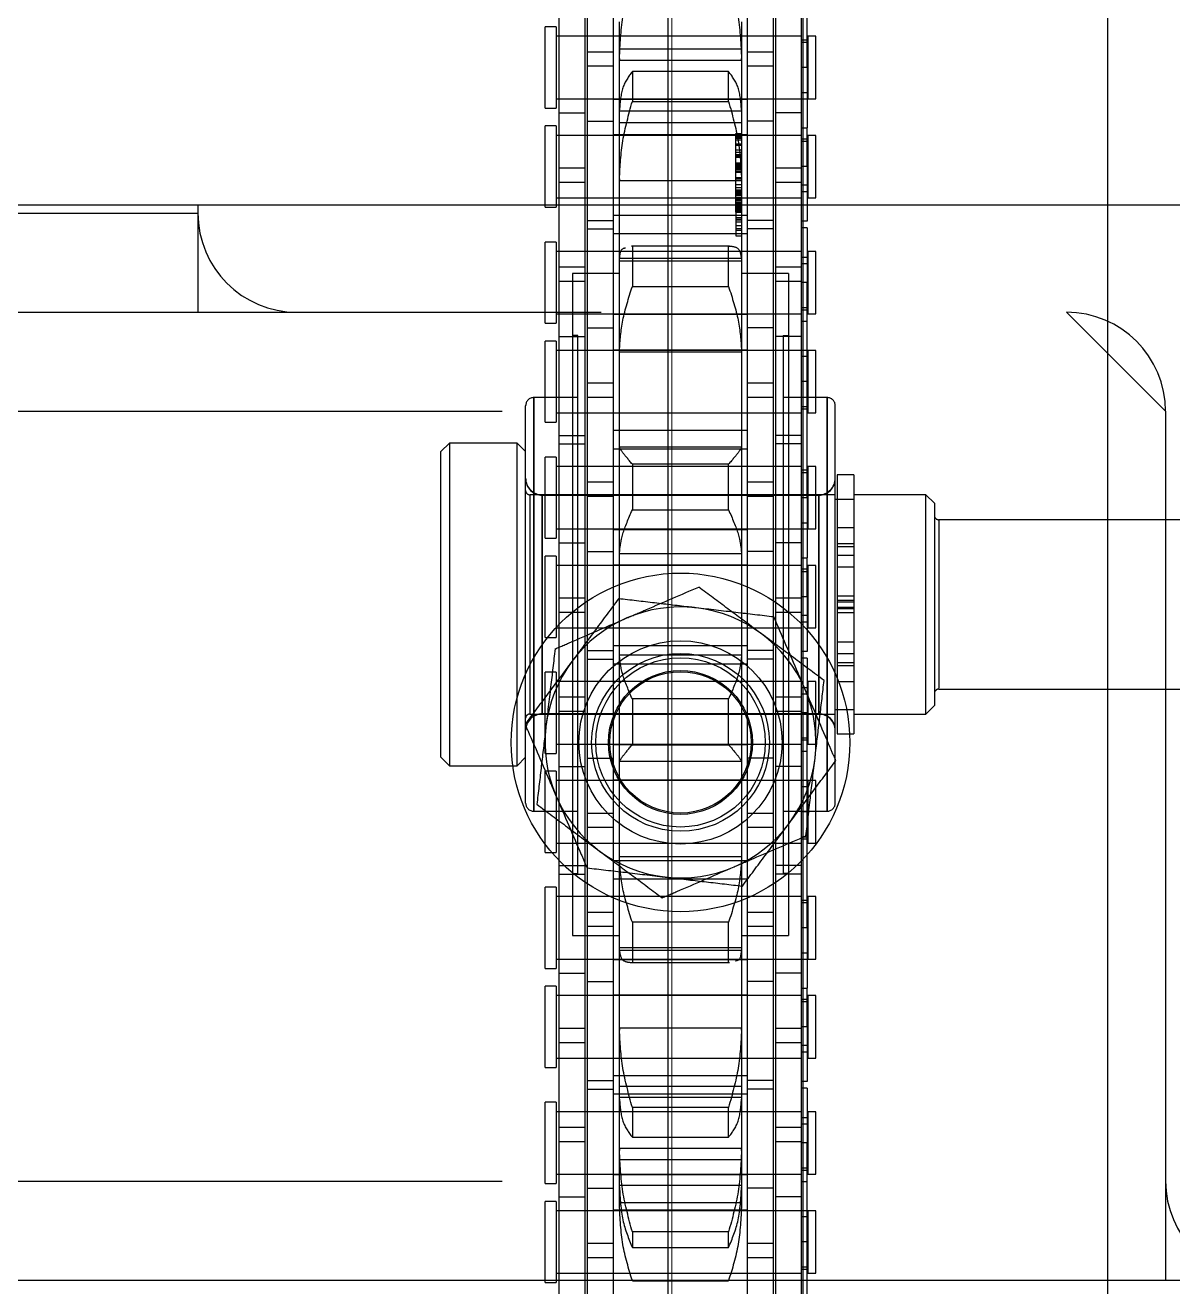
# Model space of a CAD drawing. Header units: metres. Extents: x 0 to 63075, y 0 to 44550.
# Drawn here: x 14531.3 to 14599.1, y 28278.4 to 28352.8 of the extents above; entities that cross this region are included whole.
import ezdxf

# ---------------------------------------------------------------- set-up
doc = ezdxf.new("R2010")
doc.units = ezdxf.units.M
doc.header["$LTSCALE"] = 75
for name, pattern in [('CENTER2', [28.575, 19.05, -3.175, 3.175, -3.175]), ('CENTERX2', [101.6, 63.5, -12.7, 12.7, -12.7]), ('HIDDEN2', [4.7625, 3.175, -1.5875])]:
    doc.linetypes.add(name, pattern=pattern)
for name, color, linetype in [('SC1', 7, 'CENTER2'), ('SDM', 7, 'Continuous'), ('SL4', 4, 'Continuous'), ('ST1', 7, 'HIDDEN2')]:
    doc.layers.add(name, color=color, linetype=linetype)

# ---------------------------------------------------------------- blocks, each defined once
blk = doc.blocks.new('A$Ca53c419a')
at = {"layer": 'SL4'}
blk.add_line((3669.713, 215.76), (4459.475, 215.76), dxfattribs=at)
at = {"layer": 'ST1'}
for p, q in [((3854.825, 489.65), (3854.825, 212.35)), ((3900.275, 489.65), (3900.275, 212.35)), ((3906.125, 483.8), (3906.125, 218.2)), ((3911.975, 432.5), (3911.975, 269.5)), ((3848.975, 281.235), (3848.975, 206.235)), ((3912.475, 281.235), (3912.475, 206.235)), ((3911.975, 269.5), (3906.125, 269.5)), ((3912.475, 269.5), (3911.975, 269.5)), ((3879.848, 255.145), (3879.348, 254.645)), ((3879.848, 255.145), (3897.898, 255.145)), ((3898.398, 254.645), (3897.898, 255.145)), ((3898.398, 254.645), (3879.348, 254.645)), ((3879.348, 254.645), (3879.348, 250.645)), ((3898.398, 250.645), (3898.398, 254.645)), ((3879.348, 250.645), (3898.398, 250.645)), ((3879.348, 250.645), (3879.848, 250.145)), ((3897.898, 250.145), (3898.398, 250.645)), ((3876.658, 249.656), (3876.658, 247.056)), ((3876.658, 249.656), (3901.088, 249.656)), ((3901.088, 249.656), (3876.658, 249.656)), ((3877.146, 250.145), (3900.599, 250.145)), ((3895.348, 249.895), (3882.398, 249.895)), ((3882.398, 249.895), (3882.398, 231.855)), ((3895.348, 231.855), (3895.348, 249.895)), ((3901.088, 247.056), (3901.088, 249.656)), ((3848.828, 249), (3853.625, 249)), ((3848.828, 249), (3848.828, 248.342)), ((3853.625, 248.342), (3853.625, 249)), ((3854.676, 249), (3859.473, 249)), ((3854.676, 249), (3854.676, 248.342)), ((3859.473, 248.342), (3859.473, 249)), ((3861.528, 249), (3866.325, 249)), ((3861.528, 249), (3861.528, 248.342)), ((3866.325, 248.342), (3866.325, 249)), ((3867.376, 249), (3872.173, 249)), ((3867.376, 249), (3867.376, 248.342)), ((3872.173, 248.342), (3872.173, 249)), ((3874.228, 249), (3879.025, 249)), ((3874.228, 249), (3874.228, 248.342)), ((3879.025, 248.342), (3879.025, 249)), ((3880.076, 249), (3884.873, 249)), ((3880.076, 249), (3880.076, 248.342)), ((3882.398, 249.168), (3882.398, 232.832)), ((3895.323, 249.168), (3882.422, 249.168)), ((3882.422, 232.832), (3882.422, 249.168)), ((3882.422, 249.168), (3895.323, 249.168)), ((3884.873, 248.342), (3884.873, 249)), ((3886.928, 249), (3891.725, 249)), ((3886.928, 249), (3886.928, 248.342)), ((3891.725, 248.342), (3891.725, 249)), ((3892.776, 249), (3897.573, 249)), ((3892.776, 249), (3892.776, 248.342)), ((3895.323, 249.168), (3895.323, 232.832)), ((3895.348, 232.832), (3895.348, 249.168)), ((3897.573, 248.342), (3897.573, 249)), ((3899.628, 249), (3904.425, 249)), ((3899.628, 249), (3899.628, 248.342)), ((3904.425, 248.342), (3904.425, 249)), ((3905.476, 249), (3910.273, 249)), ((3905.476, 249), (3905.476, 248.342)), ((3910.273, 248.342), (3910.273, 249)), ((3912.328, 249), (3917.125, 249)), ((3912.328, 249), (3912.328, 248.342)), ((3917.125, 248.342), (3917.125, 249)), ((3918.176, 249), (3922.973, 249)), ((3918.176, 249), (3918.176, 248.342)), ((3922.973, 248.342), (3922.973, 249)), ((3847.55, 248.157), (3853.9, 248.157)), ((3853.625, 248.342), (3848.828, 248.342)), ((3849.382, 248.342), (3849.382, 233.843)), ((3849.382, 248.157), (3849.382, 246.637)), ((3853.072, 233.843), (3853.072, 248.342)), ((3853.072, 246.637), (3853.072, 248.157)), ((3853.9, 248.157), (3853.9, 246.637)), ((3853.9, 248.157), (3862.995, 248.157)), ((3859.473, 248.342), (3854.676, 248.342)), ((3855.23, 248.342), (3855.23, 233.843)), ((3855.23, 248.157), (3855.23, 246.637)), ((3857.147, 246.637), (3857.147, 248.157)), ((3858.007, 248.157), (3858.007, 246.637)), ((3858.92, 233.843), (3858.92, 248.342)), ((3858.92, 246.637), (3858.92, 248.157)), ((3866.325, 248.342), (3861.528, 248.342)), ((3862.082, 248.342), (3862.082, 233.843)), ((3862.082, 248.157), (3862.082, 246.637)), ((3862.995, 248.157), (3863.855, 248.157)), ((3862.995, 246.637), (3862.995, 248.157)), ((3863.855, 248.157), (3872.95, 248.157)), ((3863.855, 248.157), (3863.855, 246.637)), ((3865.772, 233.843), (3865.772, 248.342)), ((3865.772, 246.637), (3865.772, 248.157)), ((3867.102, 248.157), (3867.102, 246.637)), ((3872.173, 248.342), (3867.376, 248.342)), ((3867.93, 248.342), (3867.93, 233.843)), ((3867.93, 248.157), (3867.93, 246.637)), ((3871.62, 233.843), (3871.62, 248.342)), ((3871.62, 246.637), (3871.62, 248.157)), ((3872.95, 248.157), (3872.95, 246.637)), ((3872.95, 248.157), (3879.3, 248.157)), ((3873.452, 248.157), (3873.452, 246.637)), ((3879.025, 248.342), (3874.228, 248.342)), ((3874.782, 248.342), (3874.782, 233.843)), ((3874.782, 248.157), (3874.782, 246.637)), ((3878.472, 233.843), (3878.472, 248.342)), ((3878.472, 246.637), (3878.472, 248.157)), ((3879.3, 248.157), (3879.3, 246.637)), ((3879.3, 248.157), (3888.395, 248.157)), ((3884.873, 248.342), (3880.076, 248.342)), ((3880.63, 248.342), (3880.63, 233.843)), ((3880.63, 248.157), (3880.63, 246.637)), ((3882.547, 246.637), (3882.547, 248.157)), ((3883.407, 248.157), (3883.407, 246.637)), ((3884.32, 233.843), (3884.32, 248.342)), ((3884.32, 246.637), (3884.32, 248.157)), ((3891.725, 248.342), (3886.928, 248.342)), ((3887.482, 248.342), (3887.482, 233.843)), ((3887.482, 248.157), (3887.482, 246.637)), ((3888.395, 248.157), (3889.255, 248.157)), ((3888.395, 246.637), (3888.395, 248.157)), ((3889.255, 248.157), (3898.35, 248.157)), ((3889.255, 248.157), (3889.255, 246.637)), ((3891.172, 233.843), (3891.172, 248.342)), ((3891.172, 246.637), (3891.172, 248.157)), ((3892.502, 248.157), (3892.502, 246.637)), ((3897.573, 248.342), (3892.776, 248.342)), ((3893.33, 248.342), (3893.33, 233.843)), ((3893.33, 248.157), (3893.33, 246.637)), ((3897.02, 233.843), (3897.02, 248.342)), ((3897.02, 246.637), (3897.02, 248.157)), ((3898.35, 248.157), (3898.35, 246.637)), ((3898.35, 248.157), (3904.7, 248.157)), ((3898.852, 248.157), (3898.852, 246.637)), ((3904.425, 248.342), (3899.628, 248.342)), ((3900.182, 248.342), (3900.182, 233.843)), ((3900.182, 248.157), (3900.182, 246.637)), ((3903.872, 233.843), (3903.872, 248.342)), ((3903.872, 246.637), (3903.872, 248.157)), ((3904.7, 248.157), (3904.7, 246.637)), ((3904.7, 248.157), (3913.795, 248.157)), ((3910.273, 248.342), (3905.476, 248.342)), ((3906.03, 248.342), (3906.03, 233.843)), ((3906.03, 248.157), (3906.03, 246.637)), ((3907.947, 246.637), (3907.947, 248.157)), ((3908.807, 248.157), (3908.807, 246.637)), ((3909.72, 233.843), (3909.72, 248.342)), ((3909.72, 246.637), (3909.72, 248.157)), ((3917.125, 248.342), (3912.328, 248.342)), ((3912.882, 248.342), (3912.882, 233.843)), ((3912.882, 248.157), (3912.882, 246.637)), ((3913.795, 248.157), (3914.655, 248.157)), ((3913.795, 246.637), (3913.795, 248.157)), ((3914.655, 248.157), (3923.75, 248.157)), ((3914.655, 248.157), (3914.655, 246.637)), ((3916.572, 233.843), (3916.572, 248.342)), ((3916.572, 246.637), (3916.572, 248.157)), ((3917.902, 248.157), (3917.902, 246.637)), ((3922.973, 248.342), (3918.176, 248.342)), ((3918.73, 248.342), (3918.73, 233.843)), ((3918.73, 248.157), (3918.73, 246.637)), ((3922.42, 233.843), (3922.42, 248.342)), ((3922.42, 246.637), (3922.42, 248.157)), ((3869.329, 247.375), (3869.329, 244.605)), ((3908.417, 247.375), (3869.329, 247.375)), ((3872.993, 247.375), (3872.993, 247.056)), ((3904.752, 247.056), (3904.752, 247.375)), ((3908.417, 244.605), (3908.417, 247.375)), ((3847.55, 246.637), (3853.9, 246.637)), ((3853.9, 246.637), (3862.995, 246.637)), ((3862.995, 246.637), (3863.855, 246.637)), ((3863.855, 246.637), (3872.95, 246.637)), ((3872.95, 246.637), (3879.3, 246.637)), ((3872.993, 247.056), (3904.752, 247.056)), ((3879.3, 246.637), (3888.395, 246.637)), ((3888.395, 246.637), (3889.255, 246.637)), ((3889.255, 246.637), (3898.35, 246.637)), ((3898.35, 246.637), (3904.7, 246.637)), ((3904.7, 246.637), (3913.795, 246.637)), ((3913.795, 246.637), (3914.655, 246.637)), ((3914.655, 246.637), (3923.75, 246.637)), ((3841.2, 246.485), (3850.295, 246.485)), ((3849.382, 246.485), (3849.382, 244.965)), ((3850.295, 246.485), (3851.155, 246.485)), ((3850.295, 244.965), (3850.295, 246.485)), ((3851.155, 246.485), (3860.25, 246.485)), ((3851.155, 246.485), (3851.155, 244.965)), ((3853.072, 244.965), (3853.072, 246.485)), ((3854.402, 246.485), (3854.402, 244.965)), ((3855.23, 246.485), (3855.23, 244.965)), ((3858.92, 244.965), (3858.92, 246.485)), ((3860.25, 246.485), (3860.25, 244.965)), ((3860.25, 246.485), (3866.6, 246.485)), ((3860.752, 246.485), (3860.752, 244.965)), ((3862.082, 246.485), (3862.082, 244.965)), ((3865.772, 244.965), (3865.772, 246.485)), ((3866.6, 246.485), (3866.6, 244.965)), ((3866.6, 246.485), (3875.695, 246.485)), ((3867.93, 246.485), (3867.93, 244.965)), ((3869.847, 244.965), (3869.847, 246.485)), ((3870.707, 246.485), (3870.707, 244.965)), ((3871.62, 244.965), (3871.62, 246.485)), ((3874.782, 246.485), (3874.782, 244.965)), ((3875.695, 246.485), (3876.555, 246.485)), ((3875.695, 244.965), (3875.695, 246.485)), ((3876.555, 246.485), (3885.65, 246.485)), ((3876.555, 246.485), (3876.555, 244.965)), ((3878.472, 244.965), (3878.472, 246.485)), ((3879.802, 246.485), (3879.802, 244.965)), ((3880.63, 246.485), (3880.63, 244.965)), ((3884.32, 244.965), (3884.32, 246.485)), ((3885.65, 246.485), (3885.65, 244.965)), ((3885.65, 246.485), (3892, 246.485)), ((3886.152, 246.485), (3886.152, 244.965)), ((3887.482, 246.485), (3887.482, 244.965)), ((3891.172, 244.965), (3891.172, 246.485)), ((3892, 246.485), (3892, 244.965)), ((3892, 246.485), (3901.095, 246.485)), ((3893.33, 246.485), (3893.33, 244.965)), ((3895.247, 244.965), (3895.247, 246.485)), ((3896.107, 246.485), (3896.107, 244.965)), ((3897.02, 244.965), (3897.02, 246.485)), ((3900.182, 246.485), (3900.182, 244.965)), ((3901.095, 246.485), (3901.955, 246.485)), ((3901.095, 244.965), (3901.095, 246.485)), ((3901.955, 246.485), (3911.05, 246.485)), ((3901.955, 246.485), (3901.955, 244.965)), ((3903.872, 244.965), (3903.872, 246.485)), ((3905.202, 246.485), (3905.202, 244.965)), ((3906.03, 246.485), (3906.03, 244.965)), ((3909.72, 244.965), (3909.72, 246.485)), ((3911.05, 246.485), (3911.05, 244.965)), ((3911.05, 246.485), (3917.4, 246.485)), ((3911.552, 246.485), (3911.552, 244.965)), ((3912.882, 246.485), (3912.882, 244.965)), ((3916.572, 244.965), (3916.572, 246.485)), ((3917.4, 246.485), (3917.4, 244.965)), ((3917.4, 246.485), (3926.495, 246.485)), ((3918.73, 246.485), (3918.73, 244.965)), ((3920.647, 244.965), (3920.647, 246.485)), ((3921.507, 246.485), (3921.507, 244.965)), ((3922.42, 244.965), (3922.42, 246.485)), ((3841.2, 244.965), (3850.295, 244.965)), ((3849.382, 244.965), (3849.382, 237.035)), ((3850.295, 244.965), (3851.155, 244.965)), ((3851.155, 244.965), (3860.25, 244.965)), ((3853.072, 237.035), (3853.072, 244.965)), ((3853.115, 244.965), (3853.115, 237.035)), ((3853.265, 244.605), (3853.406, 244.605)), ((3853.406, 244.605), (3853.532, 244.605)), ((3853.532, 244.605), (3853.406, 244.605)), ((3853.532, 237.395), (3853.532, 244.605)), ((3853.532, 244.605), (3854.462, 244.605)), ((3854.462, 244.605), (3856.627, 244.605)), ((3854.571, 237.395), (3854.571, 244.605)), ((3855.187, 237.035), (3855.187, 244.965)), ((3855.23, 244.965), (3855.23, 237.035)), ((3856.07, 237.395), (3856.07, 244.605)), ((3856.627, 244.605), (3856.756, 244.605)), ((3856.756, 244.605), (3856.627, 244.605)), ((3856.756, 237.395), (3856.756, 244.605)), ((3856.756, 244.605), (3859.669, 244.605)), ((3858.92, 237.035), (3858.92, 244.965)), ((3859.669, 244.605), (3863.738, 244.605)), ((3859.748, 237.395), (3859.748, 244.605)), ((3859.967, 244.965), (3859.967, 237.035)), ((3860.25, 244.965), (3866.6, 244.965)), ((3860.417, 237.395), (3860.417, 244.605)), ((3861.035, 237.035), (3861.035, 244.965)), ((3862.082, 244.965), (3862.082, 237.035)), ((3863.738, 244.605), (3863.853, 244.605)), ((3863.853, 244.605), (3863.738, 244.605)), ((3863.853, 237.395), (3863.853, 244.605)), ((3863.853, 244.605), (3868.398, 244.605)), ((3865.772, 237.035), (3865.772, 244.965)), ((3865.815, 244.965), (3865.815, 237.035)), ((3866.6, 244.965), (3875.695, 244.965)), ((3867.887, 237.035), (3867.887, 244.965)), ((3867.93, 244.965), (3867.93, 237.035)), ((3868.398, 244.605), (3873.88, 244.605)), ((3868.437, 237.395), (3868.437, 244.605)), ((3868.587, 237.395), (3868.587, 244.605)), ((3871.62, 237.035), (3871.62, 244.965)), ((3872.667, 244.965), (3872.667, 237.035)), ((3873.735, 237.035), (3873.735, 244.965)), ((3873.88, 244.605), (3873.968, 244.605)), ((3873.968, 237.395), (3873.968, 244.605)), ((3873.968, 244.605), (3879.591, 244.605)), ((3874.782, 244.965), (3874.782, 237.035)), ((3875.695, 244.965), (3876.555, 244.965)), ((3876.555, 244.965), (3885.65, 244.965)), ((3878.472, 237.035), (3878.472, 244.965)), ((3878.515, 244.965), (3878.515, 237.035)), ((3879.591, 237.395), (3879.591, 244.605)), ((3879.591, 244.605), (3879.597, 244.605)), ((3879.597, 244.605), (3885.831, 244.605)), ((3880.587, 237.035), (3880.587, 244.965)), ((3880.63, 244.965), (3880.63, 237.035)), ((3884.32, 237.035), (3884.32, 244.965)), ((3885.367, 244.965), (3885.367, 237.035)), ((3885.65, 244.965), (3892, 244.965)), ((3885.831, 244.605), (3885.881, 244.605)), ((3885.881, 237.395), (3885.881, 244.605)), ((3885.881, 244.605), (3891.864, 244.605)), ((3886.435, 237.035), (3886.435, 244.965)), ((3887.482, 244.965), (3887.482, 237.035)), ((3891.172, 237.035), (3891.172, 244.965)), ((3891.215, 244.965), (3891.215, 237.035)), ((3891.864, 237.395), (3891.864, 244.605)), ((3891.864, 244.605), (3891.914, 244.605)), ((3891.914, 244.605), (3898.148, 244.605)), ((3892, 244.965), (3901.095, 244.965)), ((3893.287, 237.035), (3893.287, 244.965)), ((3893.33, 244.965), (3893.33, 237.035)), ((3897.02, 237.035), (3897.02, 244.965)), ((3898.067, 244.965), (3898.067, 237.035)), ((3898.148, 244.605), (3898.154, 244.605)), ((3898.154, 237.395), (3898.154, 244.605)), ((3898.154, 244.605), (3903.777, 244.605)), ((3899.135, 237.035), (3899.135, 244.965)), ((3900.182, 244.965), (3900.182, 237.035)), ((3901.095, 244.965), (3901.955, 244.965)), ((3901.955, 244.965), (3911.05, 244.965)), ((3903.777, 237.395), (3903.777, 244.605)), ((3903.777, 244.605), (3903.865, 244.605)), ((3903.865, 244.605), (3909.347, 244.605)), ((3903.872, 237.035), (3903.872, 244.965)), ((3903.915, 244.965), (3903.915, 237.035)), ((3905.987, 237.035), (3905.987, 244.965)), ((3906.03, 244.965), (3906.03, 237.035)), ((3909.158, 244.605), (3909.158, 237.395)), ((3909.308, 237.395), (3909.308, 244.605)), ((3909.347, 244.605), (3913.892, 244.605)), ((3909.72, 237.035), (3909.72, 244.965)), ((3910.767, 244.965), (3910.767, 237.035)), ((3911.05, 244.965), (3917.4, 244.965)), ((3911.835, 237.035), (3911.835, 244.965)), ((3912.882, 244.965), (3912.882, 237.035)), ((3913.892, 237.395), (3913.892, 244.605)), ((3913.892, 244.605), (3914.007, 244.605)), ((3914.007, 244.605), (3913.892, 244.605)), ((3914.007, 244.605), (3918.076, 244.605)), ((3916.572, 237.035), (3916.572, 244.965)), ((3916.615, 244.965), (3916.615, 237.035)), ((3917.328, 244.605), (3917.328, 237.395)), ((3917.4, 244.965), (3926.495, 244.965)), ((3917.997, 237.395), (3917.997, 244.605)), ((3918.076, 244.605), (3920.989, 244.605)), ((3918.687, 237.035), (3918.687, 244.965)), ((3918.73, 244.965), (3918.73, 237.035)), ((3920.989, 237.395), (3920.989, 244.605)), ((3920.989, 244.605), (3921.118, 244.605)), ((3921.118, 244.605), (3920.989, 244.605)), ((3921.118, 244.605), (3923.283, 244.605)), ((3921.675, 244.605), (3921.675, 237.395)), ((3922.42, 237.035), (3922.42, 244.965)), ((3848.956, 243.843), (3848.933, 243.843)), ((3848.933, 243.843), (3848.933, 238.157)), ((3848.956, 238.157), (3848.956, 243.843)), ((3851.832, 243.843), (3850.894, 243.843)), ((3850.894, 243.843), (3850.894, 238.157)), ((3851.832, 238.157), (3851.832, 243.843)), ((3859.176, 243.843), (3857.413, 243.843)), ((3857.413, 243.843), (3857.413, 238.157)), ((3859.176, 238.157), (3859.176, 243.843)), ((3867.724, 243.901), (3867.724, 238.099)), ((3870.102, 243.843), (3867.726, 243.843)), ((3867.726, 243.843), (3867.726, 238.157)), ((3870.102, 238.157), (3870.102, 243.843)), ((3883.292, 243.843), (3880.59, 243.843)), ((3880.59, 243.843), (3880.59, 238.157)), ((3883.292, 238.157), (3883.292, 243.843)), ((3894.453, 243.843), (3894.453, 238.157)), ((3897.155, 243.843), (3894.453, 243.843)), ((3897.155, 238.157), (3897.155, 243.843)), ((3907.643, 243.843), (3907.643, 238.157)), ((3910.019, 243.843), (3907.643, 243.843)), ((3910.019, 243.843), (3910.003, 243.901)), ((3910.019, 238.157), (3910.019, 243.843)), ((3910.021, 238.099), (3910.021, 243.901)), ((3918.569, 243.843), (3918.569, 238.157)), ((3920.332, 243.843), (3918.569, 243.843)), ((3920.332, 238.157), (3920.332, 243.843)), ((3830.725, 241.718), (4058.115, 241.718)), ((3848.933, 238.157), (3848.956, 238.157)), ((3850.894, 238.157), (3851.832, 238.157)), ((3857.413, 238.157), (3859.176, 238.157)), ((3867.726, 238.157), (3870.102, 238.157)), ((3867.726, 238.157), (3867.742, 238.099)), ((3880.59, 238.157), (3883.292, 238.157)), ((3894.453, 238.157), (3897.155, 238.157)), ((3907.643, 238.157), (3910.019, 238.157)), ((3911.473, 237.73), (3910.634, 237.73)), ((3910.634, 237.73), (3910.634, 237.395)), ((3910.968, 237.73), (3910.968, 237.395)), ((3911.071, 237.73), (3911.071, 237.395)), ((3911.242, 237.73), (3911.242, 237.395)), ((3911.626, 237.73), (3911.473, 237.73)), ((3911.473, 237.73), (3911.473, 237.395)), ((3911.577, 237.73), (3911.577, 237.395)), ((3912.04, 237.73), (3911.626, 237.73)), ((3911.626, 237.73), (3911.626, 237.395)), ((3911.717, 237.73), (3911.717, 237.395)), ((3912.04, 237.73), (3914.47, 237.73)), ((3912.04, 237.73), (3912.04, 237.395)), ((3912.099, 237.73), (3912.099, 237.395)), ((3912.1, 237.73), (3912.1, 237.395)), ((3912.151, 237.73), (3912.151, 237.395)), ((3912.163, 237.73), (3912.163, 237.395)), ((3912.164, 237.73), (3912.164, 237.395)), ((3912.222, 237.73), (3912.222, 237.395)), ((3912.298, 237.73), (3912.298, 237.395)), ((3912.307, 237.73), (3912.307, 237.395)), ((3912.337, 237.73), (3912.337, 237.395)), ((3912.412, 237.73), (3912.412, 237.395)), ((3912.415, 237.73), (3912.415, 237.395)), ((3912.423, 237.73), (3912.423, 237.395)), ((3912.435, 237.73), (3912.435, 237.395)), ((3912.529, 237.73), (3912.529, 237.395)), ((3912.548, 237.73), (3912.548, 237.395)), ((3912.556, 237.73), (3912.556, 237.395)), ((3912.625, 237.73), (3912.625, 237.395)), ((3912.718, 237.73), (3912.718, 237.395)), ((3912.802, 237.73), (3912.802, 237.395)), ((3912.881, 237.73), (3912.881, 237.395)), ((3912.93, 237.73), (3912.93, 237.395)), ((3913.034, 237.73), (3913.034, 237.395)), ((3913.066, 237.73), (3913.066, 237.395)), ((3913.068, 237.73), (3913.068, 237.395)), ((3913.102, 237.73), (3913.102, 237.395)), ((3913.14, 237.73), (3913.14, 237.395)), ((3913.175, 237.73), (3913.175, 237.395)), ((3913.178, 237.73), (3913.178, 237.395)), ((3913.204, 237.73), (3913.204, 237.395)), ((3913.207, 237.73), (3913.207, 237.395)), ((3913.295, 237.73), (3913.295, 237.395)), ((3913.309, 237.73), (3913.309, 237.395)), ((3913.326, 237.73), (3913.326, 237.395)), ((3913.344, 237.73), (3913.344, 237.395)), ((3913.353, 237.73), (3913.353, 237.395)), ((3913.486, 237.73), (3913.486, 237.395)), ((3913.646, 237.395), (3913.646, 237.73)), ((3913.98, 237.395), (3913.98, 237.73)), ((3914.029, 237.73), (3914.029, 237.395)), ((3914.09, 237.73), (3914.09, 237.395)), ((3914.389, 237.73), (3914.389, 237.395)), ((3914.43, 237.73), (3914.43, 237.395)), ((3914.451, 237.73), (3914.451, 237.395)), ((3914.47, 237.73), (3914.86, 237.73)), ((3914.47, 237.73), (3914.47, 237.395)), ((3914.579, 237.73), (3914.579, 237.395)), ((3914.625, 237.73), (3914.625, 237.395)), ((3914.705, 237.73), (3914.705, 237.395)), ((3914.76, 237.73), (3914.76, 237.395)), ((3914.814, 237.73), (3914.814, 237.395)), ((3914.832, 237.73), (3914.832, 237.395)), ((3914.853, 237.73), (3914.853, 237.395)), ((3914.86, 237.73), (3914.86, 237.395)), ((3914.86, 237.73), (3915.707, 237.73)), ((3914.932, 237.73), (3914.932, 237.395)), ((3914.956, 237.73), (3914.956, 237.395)), ((3915.291, 237.73), (3915.291, 237.395)), ((3915.317, 237.73), (3915.317, 237.395)), ((3915.364, 237.73), (3915.364, 237.395)), ((3915.401, 237.73), (3915.401, 237.395)), ((3915.449, 237.73), (3915.449, 237.395)), ((3915.571, 237.73), (3915.571, 237.395)), ((3915.707, 237.73), (3915.707, 237.395)), ((3915.707, 237.73), (3915.989, 237.73)), ((3915.989, 237.73), (3916.074, 237.73)), ((3915.989, 237.73), (3915.989, 237.395)), ((3916.074, 237.73), (3916.074, 237.395)), ((3916.074, 237.73), (3916.398, 237.73)), ((3916.308, 237.73), (3916.308, 237.395)), ((3916.398, 237.73), (3916.398, 237.395)), ((3916.398, 237.73), (3916.434, 237.73)), ((3916.434, 237.73), (3916.434, 237.395)), ((3916.434, 237.73), (3916.641, 237.73)), ((3916.477, 237.73), (3916.477, 237.395)), ((3916.514, 237.73), (3916.514, 237.395)), ((3916.632, 237.73), (3916.632, 237.395)), ((3916.641, 237.73), (3916.641, 237.395)), ((3916.641, 237.73), (3916.677, 237.73)), ((3916.662, 237.73), (3916.662, 237.395)), ((3916.677, 237.73), (3916.677, 237.395)), ((3918.569, 238.157), (3920.332, 238.157)), ((3841.2, 237.035), (3850.295, 237.035)), ((3849.382, 237.035), (3849.382, 235.515)), ((3850.295, 237.035), (3851.155, 237.035)), ((3850.295, 235.515), (3850.295, 237.035)), ((3851.155, 237.035), (3860.25, 237.035)), ((3851.155, 237.035), (3851.155, 235.515)), ((3852.769, 237.405), (3853.265, 237.395)), ((3853.072, 235.515), (3853.072, 237.035)), ((3853.406, 237.395), (3853.265, 237.395)), ((3853.532, 237.395), (3853.406, 237.395)), ((3853.406, 237.395), (3853.532, 237.395)), ((3854.462, 237.395), (3853.532, 237.395)), ((3854.402, 235.515), (3854.402, 237.035)), ((3856.627, 237.395), (3854.462, 237.395)), ((3855.23, 237.035), (3855.23, 235.515)), ((3856.756, 237.395), (3856.627, 237.395)), ((3856.627, 237.395), (3856.756, 237.395)), ((3859.669, 237.395), (3856.756, 237.395)), ((3858.92, 235.515), (3858.92, 237.035)), ((3863.738, 237.395), (3859.669, 237.395)), ((3860.25, 235.515), (3860.25, 237.035)), ((3860.25, 237.035), (3866.6, 237.035)), ((3860.752, 235.515), (3860.752, 237.035)), ((3862.082, 237.035), (3862.082, 235.515)), ((3863.853, 237.395), (3863.738, 237.395)), ((3863.738, 237.395), (3863.853, 237.395)), ((3868.398, 237.395), (3863.853, 237.395)), ((3865.772, 235.515), (3865.772, 237.035)), ((3866.6, 235.515), (3866.6, 237.035)), ((3866.6, 237.035), (3875.695, 237.035)), ((3867.93, 237.035), (3867.93, 235.515)), ((3873.88, 237.395), (3868.398, 237.395)), ((3869.329, 237.395), (3869.329, 234.625)), ((3869.847, 235.515), (3869.847, 237.035)), ((3870.707, 237.035), (3870.707, 235.515)), ((3871.62, 235.515), (3871.62, 237.035)), ((3873.968, 237.395), (3873.88, 237.395)), ((3879.591, 237.395), (3873.968, 237.395)), ((3874.782, 237.035), (3874.782, 235.515)), ((3875.695, 237.035), (3876.555, 237.035)), ((3875.695, 235.515), (3875.695, 237.035)), ((3876.555, 237.035), (3885.65, 237.035)), ((3876.555, 237.035), (3876.555, 235.515)), ((3878.472, 235.515), (3878.472, 237.035)), ((3879.597, 237.395), (3879.591, 237.395)), ((3885.831, 237.395), (3879.597, 237.395)), ((3879.802, 235.515), (3879.802, 237.035)), ((3880.63, 237.035), (3880.63, 235.515)), ((3884.32, 235.515), (3884.32, 237.035)), ((3885.65, 235.515), (3885.65, 237.035)), ((3885.65, 237.035), (3892, 237.035)), ((3885.881, 237.395), (3885.831, 237.395)), ((3891.864, 237.395), (3885.881, 237.395)), ((3886.152, 235.515), (3886.152, 237.035)), ((3887.482, 237.035), (3887.482, 235.515)), ((3891.172, 235.515), (3891.172, 237.035)), ((3891.914, 237.395), (3891.864, 237.395)), ((3898.148, 237.395), (3891.914, 237.395)), ((3892, 235.515), (3892, 237.035)), ((3892, 237.035), (3901.095, 237.035)), ((3893.33, 237.035), (3893.33, 235.515)), ((3895.247, 235.515), (3895.247, 237.035)), ((3896.107, 237.035), (3896.107, 235.515)), ((3897.02, 235.515), (3897.02, 237.035)), ((3898.154, 237.395), (3898.148, 237.395)), ((3903.777, 237.395), (3898.154, 237.395)), ((3900.182, 237.035), (3900.182, 235.515)), ((3901.095, 237.035), (3901.955, 237.035)), ((3901.095, 235.515), (3901.095, 237.035)), ((3901.955, 237.035), (3911.05, 237.035)), ((3901.955, 237.035), (3901.955, 235.515)), ((3903.865, 237.395), (3903.777, 237.395)), ((3909.347, 237.395), (3903.865, 237.395)), ((3903.872, 235.515), (3903.872, 237.035)), ((3905.202, 235.515), (3905.202, 237.035)), ((3906.03, 237.035), (3906.03, 235.515)), ((3908.417, 234.625), (3908.417, 237.395)), ((3913.892, 237.395), (3909.347, 237.395)), ((3909.72, 235.515), (3909.72, 237.035)), ((3911.05, 235.515), (3911.05, 237.035)), ((3911.05, 237.035), (3917.4, 237.035)), ((3911.552, 235.515), (3911.552, 237.035)), ((3912.882, 237.035), (3912.882, 235.515)), ((3914.007, 237.395), (3913.892, 237.395)), ((3918.076, 237.395), (3914.007, 237.395)), ((3916.572, 235.515), (3916.572, 237.035)), ((3917.4, 235.515), (3917.4, 237.035)), ((3917.4, 237.035), (3926.495, 237.035)), ((3920.989, 237.395), (3918.076, 237.395)), ((3918.73, 237.035), (3918.73, 235.515)), ((3920.647, 235.515), (3920.647, 237.035)), ((3921.118, 237.395), (3920.989, 237.395)), ((3920.989, 237.395), (3921.118, 237.395)), ((3923.283, 237.395), (3921.118, 237.395)), ((3921.507, 237.035), (3921.507, 235.515)), ((3922.42, 235.515), (3922.42, 237.035)), ((3841.2, 235.515), (3850.295, 235.515)), ((3850.295, 235.515), (3851.155, 235.515)), ((3851.155, 235.515), (3860.25, 235.515)), ((3860.25, 235.515), (3866.6, 235.515)), ((3866.6, 235.515), (3875.695, 235.515)), ((3875.695, 235.515), (3876.555, 235.515)), ((3876.555, 235.515), (3885.65, 235.515)), ((3885.65, 235.515), (3892, 235.515)), ((3892, 235.515), (3901.095, 235.515)), ((3901.095, 235.515), (3901.955, 235.515)), ((3901.955, 235.515), (3911.05, 235.515)), ((3911.05, 235.515), (3917.4, 235.515)), ((3917.4, 235.515), (3926.495, 235.515)), ((3847.55, 235.363), (3853.9, 235.363)), ((3849.382, 235.363), (3849.382, 233.843)), ((3853.072, 233.511), (3853.072, 235.363)), ((3853.9, 233.843), (3853.9, 235.363)), ((3853.9, 235.363), (3862.995, 235.363)), ((3855.23, 235.363), (3855.23, 233.843)), ((3857.147, 233.843), (3857.147, 235.363)), ((3858.007, 235.363), (3858.007, 233.843)), ((3858.92, 233.843), (3858.92, 235.363)), ((3862.082, 235.363), (3862.082, 233.843)), ((3862.995, 235.363), (3863.855, 235.363)), ((3862.995, 233.843), (3862.995, 235.363)), ((3863.855, 235.363), (3872.95, 235.363)), ((3863.855, 235.363), (3863.855, 233.843)), ((3865.772, 233.843), (3865.772, 235.363)), ((3867.102, 233.843), (3867.102, 235.363)), ((3867.93, 235.363), (3867.93, 233.511)), ((3871.62, 233.843), (3871.62, 235.363)), ((3872.95, 233.843), (3872.95, 235.363)), ((3872.95, 235.363), (3879.3, 235.363)), ((3872.993, 234.625), (3872.993, 234.944)), ((3904.752, 234.944), (3872.993, 234.944)), ((3873.452, 233.843), (3873.452, 235.363)), ((3874.782, 235.363), (3874.782, 233.843)), ((3876.658, 234.944), (3876.658, 232.344)), ((3878.472, 233.511), (3878.472, 235.363)), ((3879.3, 233.843), (3879.3, 235.363)), ((3879.3, 235.363), (3888.395, 235.363)), ((3880.63, 235.363), (3880.63, 233.843)), ((3882.547, 233.843), (3882.547, 235.363)), ((3883.407, 235.363), (3883.407, 233.843)), ((3884.32, 233.843), (3884.32, 235.363)), ((3887.482, 235.363), (3887.482, 233.843)), ((3888.395, 235.363), (3889.255, 235.363)), ((3888.395, 233.843), (3888.395, 235.363)), ((3889.255, 235.363), (3898.35, 235.363)), ((3889.255, 235.363), (3889.255, 233.843)), ((3891.172, 233.843), (3891.172, 235.363)), ((3892.502, 233.843), (3892.502, 235.363)), ((3893.33, 235.363), (3893.33, 233.511)), ((3897.02, 233.843), (3897.02, 235.363)), ((3898.35, 233.843), (3898.35, 235.363)), ((3898.35, 235.363), (3904.7, 235.363)), ((3898.852, 233.843), (3898.852, 235.363)), ((3900.182, 235.363), (3900.182, 233.843)), ((3901.088, 232.344), (3901.088, 234.944)), ((3903.872, 233.511), (3903.872, 235.363)), ((3904.7, 233.843), (3904.7, 235.363)), ((3904.7, 235.363), (3913.795, 235.363)), ((3904.752, 234.944), (3904.752, 234.625)), ((3906.03, 235.363), (3906.03, 233.843)), ((3907.947, 233.843), (3907.947, 235.363)), ((3908.807, 235.363), (3908.807, 233.843)), ((3909.72, 233.843), (3909.72, 235.363)), ((3912.882, 235.363), (3912.882, 233.843)), ((3913.795, 235.363), (3914.655, 235.363)), ((3913.795, 233.843), (3913.795, 235.363)), ((3914.655, 235.363), (3923.75, 235.363)), ((3914.655, 235.363), (3914.655, 233.843)), ((3916.572, 233.843), (3916.572, 235.363)), ((3917.902, 233.843), (3917.902, 235.363)), ((3918.73, 235.363), (3918.73, 233.511)), ((3922.42, 233.843), (3922.42, 235.363)), ((3908.417, 234.625), (3869.329, 234.625)), ((4058.177, 233.78), (3830.725, 233.78)), ((3844.375, 233.511), (3857.075, 233.511)), ((3847.55, 233.843), (3853.9, 233.843)), ((3853.072, 233.474), (3849.382, 233.474)), ((3849.382, 233.474), (3849.382, 233)), ((3849.608, 233.511), (3849.608, 233.843)), ((3849.751, 233.843), (3849.751, 233.474)), ((3851.227, 233.511), (3851.227, 233.843)), ((3852.703, 233.474), (3852.703, 233.843)), ((3853.072, 233), (3853.072, 233.474)), ((3853.9, 233.843), (3862.995, 233.843)), ((3854.779, 233.511), (3854.779, 233.843)), ((3858.92, 233.474), (3855.23, 233.474)), ((3855.23, 233.474), (3855.23, 233)), ((3855.456, 233.511), (3855.456, 233.843)), ((3855.599, 233.843), (3855.599, 233.474)), ((3857.075, 233.511), (3857.075, 233.843)), ((3860.306, 233.511), (3857.075, 233.511)), ((3858.182, 233.511), (3858.182, 233.843)), ((3858.551, 233.474), (3858.551, 233.843)), ((3858.92, 233), (3858.92, 233.474)), ((3860.306, 233.511), (3860.306, 233.843)), ((3860.696, 233.511), (3860.696, 233.843)), ((3863.927, 233.511), (3860.696, 233.511)), ((3865.772, 233.474), (3862.082, 233.474)), ((3862.082, 233.474), (3862.082, 233)), ((3862.451, 233.843), (3862.451, 233.474)), ((3862.82, 233.511), (3862.82, 233.843)), ((3862.995, 233.843), (3863.855, 233.843)), ((3863.855, 233.843), (3872.95, 233.843)), ((3863.927, 233.511), (3863.927, 233.843)), ((3863.927, 233.511), (3866.223, 233.511)), ((3865.403, 233.474), (3865.403, 233.843)), ((3865.546, 233.511), (3865.546, 233.843)), ((3865.772, 233), (3865.772, 233.474)), ((3866.223, 233.843), (3866.223, 233.511)), ((3869.775, 233.511), (3866.223, 233.511)), ((3871.62, 233.474), (3867.93, 233.474)), ((3867.93, 233.474), (3867.93, 233)), ((3868.299, 233.843), (3868.299, 233.474)), ((3869.775, 233.511), (3869.775, 233.843)), ((3869.775, 233.511), (3882.475, 233.511)), ((3871.251, 233.474), (3871.251, 233.843)), ((3871.394, 233.511), (3871.394, 233.843)), ((3871.62, 233), (3871.62, 233.474)), ((3872.95, 233.843), (3879.3, 233.843)), ((3878.472, 233.474), (3874.782, 233.474)), ((3874.782, 233.474), (3874.782, 233)), ((3875.008, 233.511), (3875.008, 233.843)), ((3875.151, 233.843), (3875.151, 233.474)), ((3876.627, 233.511), (3876.627, 233.843)), ((3878.103, 233.474), (3878.103, 233.843)), ((3878.472, 233), (3878.472, 233.474)), ((3879.3, 233.843), (3888.395, 233.843)), ((3880.179, 233.511), (3880.179, 233.843)), ((3884.32, 233.474), (3880.63, 233.474)), ((3880.63, 233.474), (3880.63, 233)), ((3880.856, 233.511), (3880.856, 233.843)), ((3880.999, 233.843), (3880.999, 233.474)), ((3882.475, 233.511), (3882.475, 233.843)), ((3885.706, 233.511), (3882.475, 233.511)), ((3883.582, 233.511), (3883.582, 233.843)), ((3883.951, 233.474), (3883.951, 233.843)), ((3884.32, 233), (3884.32, 233.474)), ((3885.706, 233.511), (3885.706, 233.843)), ((3886.096, 233.511), (3886.096, 233.843)), ((3889.327, 233.511), (3886.096, 233.511)), ((3891.172, 233.474), (3887.482, 233.474)), ((3887.482, 233.474), (3887.482, 233)), ((3887.851, 233.843), (3887.851, 233.474)), ((3888.22, 233.511), (3888.22, 233.843)), ((3888.395, 233.843), (3889.255, 233.843)), ((3889.255, 233.843), (3898.35, 233.843)), ((3889.327, 233.511), (3889.327, 233.843)), ((3889.327, 233.511), (3891.623, 233.511)), ((3890.803, 233.474), (3890.803, 233.843)), ((3890.946, 233.511), (3890.946, 233.843)), ((3891.172, 233), (3891.172, 233.474)), ((3891.623, 233.843), (3891.623, 233.511)), ((3895.175, 233.511), (3891.623, 233.511)), ((3897.02, 233.474), (3893.33, 233.474)), ((3893.33, 233.474), (3893.33, 233)), ((3893.699, 233.843), (3893.699, 233.474)), ((3895.175, 233.511), (3895.175, 233.843)), ((3895.175, 233.511), (3907.875, 233.511)), ((3896.651, 233.474), (3896.651, 233.843)), ((3896.794, 233.511), (3896.794, 233.843)), ((3897.02, 233), (3897.02, 233.474)), ((3898.35, 233.843), (3904.7, 233.843)), ((3903.872, 233.474), (3900.182, 233.474)), ((3900.182, 233.474), (3900.182, 233)), ((3900.408, 233.511), (3900.408, 233.843)), ((3900.551, 233.843), (3900.551, 233.474)), ((3902.027, 233.511), (3902.027, 233.843)), ((3903.503, 233.474), (3903.503, 233.843)), ((3903.872, 233), (3903.872, 233.474)), ((3904.7, 233.843), (3913.795, 233.843)), ((3905.579, 233.511), (3905.579, 233.843)), ((3909.72, 233.474), (3906.03, 233.474)), ((3906.03, 233.474), (3906.03, 233)), ((3906.256, 233.511), (3906.256, 233.843)), ((3906.399, 233.843), (3906.399, 233.474)), ((3907.875, 233.511), (3907.875, 233.843)), ((3911.106, 233.511), (3907.875, 233.511)), ((3908.982, 233.511), (3908.982, 233.843)), ((3909.351, 233.474), (3909.351, 233.843)), ((3909.72, 233), (3909.72, 233.474)), ((3911.106, 233.511), (3911.106, 233.843)), ((3911.496, 233.511), (3911.496, 233.843)), ((3914.727, 233.511), (3911.496, 233.511)), ((3916.572, 233.474), (3912.882, 233.474)), ((3912.882, 233.474), (3912.882, 233)), ((3913.251, 233.843), (3913.251, 233.474)), ((3913.62, 233.511), (3913.62, 233.843)), ((3913.795, 233.843), (3914.655, 233.843)), ((3914.655, 233.843), (3923.75, 233.843)), ((3914.727, 233.511), (3914.727, 233.843)), ((3914.727, 233.511), (3917.023, 233.511)), ((3916.203, 233.474), (3916.203, 233.843)), ((3916.346, 233.511), (3916.346, 233.843)), ((3916.572, 233), (3916.572, 233.474)), ((3917.023, 233.843), (3917.023, 233.511)), ((3920.575, 233.511), (3917.023, 233.511)), ((3922.42, 233.474), (3918.73, 233.474)), ((3918.73, 233.474), (3918.73, 233)), ((3919.099, 233.843), (3919.099, 233.474)), ((3920.575, 233.511), (3920.575, 233.843)), ((3920.575, 233.511), (3933.275, 233.511)), ((3922.051, 233.474), (3922.051, 233.843)), ((3922.194, 233.511), (3922.194, 233.843)), ((3922.42, 233), (3922.42, 233.474)), ((3849.382, 233), (3853.072, 233)), ((3855.23, 233), (3858.92, 233)), ((3862.082, 233), (3865.772, 233)), ((3867.93, 233), (3871.62, 233)), ((3874.782, 233), (3878.472, 233)), ((3880.63, 233), (3884.32, 233)), ((3895.323, 232.832), (3882.422, 232.832)), ((3882.422, 232.832), (3895.323, 232.832)), ((3887.482, 233), (3891.172, 233)), ((3893.33, 233), (3897.02, 233)), ((3900.182, 233), (3903.872, 233)), ((3906.03, 233), (3909.72, 233)), ((3912.882, 233), (3916.572, 233)), ((3918.73, 233), (3922.42, 233)), ((3876.658, 232.344), (3901.088, 232.344)), ((3901.088, 232.344), (3876.658, 232.344)), ((3877.146, 231.855), (3900.599, 231.855)), ((3896.516, 231.755), (3881.229, 231.755)), ((3881.229, 231.755), (3881.229, 230.755)), ((3882.673, 231.855), (3882.673, 230.755)), ((3882.673, 231.755), (3882.673, 230.755)), ((3884.325, 231.755), (3884.325, 230.755)), ((3885.276, 231.755), (3885.276, 230.755)), ((3885.451, 231.755), (3885.451, 230.755)), ((3885.968, 231.755), (3885.968, 230.755)), ((3886.673, 231.755), (3886.673, 230.755)), ((3888.373, 230.755), (3888.373, 231.755)), ((3888.623, 231.755), (3888.623, 230.755)), ((3888.711, 231.755), (3888.711, 230.755)), ((3889.034, 231.755), (3889.034, 230.755)), ((3889.123, 231.755), (3889.123, 230.755)), ((3889.373, 231.755), (3889.373, 230.755)), ((3891.073, 230.755), (3891.073, 231.755)), ((3891.777, 231.755), (3891.777, 230.755)), ((3892.294, 231.755), (3892.294, 230.755)), ((3892.469, 231.755), (3892.469, 230.755)), ((3893.42, 231.755), (3893.42, 230.755)), ((3895.073, 230.755), (3895.073, 231.855)), ((3895.073, 230.755), (3895.073, 231.755)), ((3896.516, 230.755), (3896.516, 231.755)), ((3896.516, 230.755), (3881.229, 230.755)), ((3882.398, 230.755), (3882.398, 226.5)), ((3895.348, 226.5), (3895.348, 230.755)), ((3882.398, 226.5), (3895.348, 226.5)), ((3882.398, 226.5), (3882.898, 226)), ((3894.848, 226), (3895.348, 226.5)), ((3894.848, 226), (3882.898, 226)), ((3883.873, 225.75), (3883.873, 211.5)), ((3893.873, 225.75), (3883.919, 225.75)), ((3893.873, 211.5), (3893.873, 225.75)), ((3900.275, 212.35), (3906.125, 218.2)), ((3669.713, 215.76), (4459.475, 215.76)), ((3854.825, 212.35), (3848.975, 212.35)), ((3900.275, 212.35), (3854.825, 212.35))]:
    blk.add_line(p, q, dxfattribs=at)
for radius in [10, 6, 5.25, 5, 4.25, 4.172]:
    blk.add_circle((3880.725, 241), radius, dxfattribs=at)
for centre, radius, start, end in [((3911.975, 263.65), 5.85, 90, 180), ((3877.146, 249.656), 0.489, 90, 180), ((3881.42, 249.168), 0.977, 0, 90), ((3881.447, 249.17), 0.975, 359.89099, 89.89057), ((3882.148, 249.895), 0.25, 0, 90), ((3896.298, 249.17), 0.975, 90.10943, 180.10901), ((3895.598, 249.895), 0.25, 90, 180), ((3896.325, 249.168), 0.977, 90, 180), ((3900.599, 249.656), 0.489, 0, 90), ((3880.725, 241), 8, 53.31178, 113.31178), ((3880.725, 241), 8, 113.31178, 173.31178), ((3880.725, 241), 8, 353.31178, 53.31178), ((3880.725, 241), 8, 173.31178, 233.31178), ((3880.725, 241), 8, 293.31178, 353.31178), ((3880.725, 241), 8, 233.31178, 293.31178), ((3881.42, 232.832), 0.977, 270, 0), ((3881.447, 232.83), 0.975, 270.10943, 0.10901), ((3896.298, 232.83), 0.975, 179.89099, 269.89057), ((3896.325, 232.832), 0.977, 180, 270), ((3877.146, 232.344), 0.489, 180, 270), ((3900.599, 232.344), 0.489, 270, 0), ((3883.623, 225.75), 0.25, 0, 90), ((3894.123, 225.75), 0.25, 90, 180), ((3900.275, 218.2), 5.85, 270, 0), ((3854.825, 206.5), 5.85, 90, 180)]:
    blk.add_arc(centre, radius, start, end, dxfattribs=at)
for points, knots in [([(3881.801, 250.175), (3880.701, 249.701), (3879.302, 249.098), (3877.867, 248.479), (3877.559, 248.347)], [0, 0, 0, 0, 0.785622, 1, 1, 1, 1]), ([(3885.505, 247.415), (3885.417, 247.481), (3884.752, 247.976), (3883.499, 248.91), (3882.37, 249.751), (3881.801, 250.175)], [0, 0, 0, 0, 0.070086, 0.530782, 1, 1, 1, 1]), ([(3877.069, 249.483), (3876.621, 248.882), (3875.717, 247.668), (3874.782, 246.413), (3874.31, 245.78)], [0, 0, 0, 0, 0.495458, 1, 1, 1, 1]), ([(3881.657, 248.946), (3881.548, 248.958), (3880.725, 249.055), (3879.172, 249.237), (3877.775, 249.401), (3877.069, 249.483)], [0, 0, 0, 0, 0.070086, 0.530782, 1, 1, 1, 1]), ([(3886.244, 248.408), (3885.499, 248.495), (3883.995, 248.671), (3882.441, 248.854), (3881.657, 248.946)], [0, 0, 0, 0, 0.495458, 1, 1, 1, 1]), ([(3877.559, 248.347), (3876.394, 247.845), (3874.958, 247.226), (3873.578, 246.631), (3873.317, 246.519)], [0, 0, 0, 0, 0.811304, 1, 1, 1, 1]), ([(3886.244, 248.408), (3886.398, 248.052), (3886.993, 246.669), (3887.612, 245.232), (3888.072, 244.166)], [0, 0, 0, 0, 0.2575513, 1, 1, 1, 1]), ([(3889.208, 244.656), (3888.607, 245.104), (3887.393, 246.008), (3886.138, 246.943), (3885.505, 247.415)], [0, 0, 0, 0, 0.495458, 1, 1, 1, 1]), ([(3873.317, 246.519), (3873.23, 245.774), (3873.054, 244.27), (3872.871, 242.716), (3872.779, 241.932)], [0, 0, 0, 0, 0.495458, 1, 1, 1, 1]), ([(3874.31, 245.78), (3874.244, 245.692), (3873.749, 245.027), (3872.815, 243.774), (3871.974, 242.645), (3871.55, 242.076)], [0, 0, 0, 0, 0.070086, 0.530782, 1, 1, 1, 1]), ([(3848.956, 243.843), (3849.65, 244.059), (3851.036, 244.492), (3852.616, 244.567), (3853.406, 244.605)], [0, 0, 0, 0, 0.500133, 1, 1, 1, 1]), ([(3854.462, 244.605), (3853.795, 244.567), (3852.459, 244.492), (3851.416, 244.059), (3850.894, 243.843)], [0, 0, 0, 0, 0.499459, 1, 1, 1, 1]), ([(3851.832, 243.843), (3852.614, 244.059), (3854.178, 244.492), (3855.811, 244.567), (3856.627, 244.605)], [0, 0, 0, 0, 0.500152, 1, 1, 1, 1]), ([(3859.669, 244.605), (3859.204, 244.567), (3858.273, 244.492), (3857.7, 244.059), (3857.413, 243.843)], [0, 0, 0, 0, 0.49948, 1, 1, 1, 1]), ([(3859.176, 243.843), (3859.953, 244.059), (3861.505, 244.492), (3862.994, 244.567), (3863.738, 244.605)], [0, 0, 0, 0, 0.500529, 1, 1, 1, 1]), ([(3868.398, 244.605), (3868.191, 244.567), (3867.777, 244.492), (3867.743, 244.06), (3867.726, 243.843)], [0, 0, 0, 0, 0.4994271, 1, 1, 1, 1]), ([(3870.102, 243.843), (3870.779, 244.059), (3872.132, 244.492), (3873.298, 244.567), (3873.88, 244.605)], [0, 0, 0, 0, 0.500514, 1, 1, 1, 1]), ([(3879.597, 244.605), (3879.673, 244.567), (3879.826, 244.492), (3880.335, 244.06), (3880.59, 243.843)], [0, 0, 0, 0, 0.499098, 1, 1, 1, 1]), ([(3883.292, 243.843), (3883.787, 244.059), (3884.778, 244.492), (3885.48, 244.567), (3885.831, 244.605)], [0, 0, 0, 0, 0.500261, 1, 1, 1, 1]), ([(3888.671, 240.068), (3888.683, 240.177), (3888.78, 241), (3888.962, 242.553), (3889.126, 243.95), (3889.208, 244.656)], [0, 0, 0, 0, 0.070086, 0.530782, 1, 1, 1, 1]), ([(3891.914, 244.605), (3892.265, 244.567), (3892.966, 244.492), (3893.957, 244.06), (3894.453, 243.843)], [0, 0, 0, 0, 0.499419, 1, 1, 1, 1]), ([(3897.155, 243.843), (3897.409, 244.059), (3897.919, 244.492), (3898.072, 244.567), (3898.148, 244.605)], [0, 0, 0, 0, 0.500133, 1, 1, 1, 1]), ([(3903.865, 244.605), (3904.447, 244.567), (3905.613, 244.492), (3906.966, 244.059), (3907.643, 243.843)], [0, 0, 0, 0, 0.499479, 1, 1, 1, 1]), ([(3909.915, 244.24), (3909.905, 244.298), (3909.861, 244.556), (3909.571, 244.584), (3909.347, 244.605)], [0, 0, 0, 0, 0.226088, 1, 1, 1, 1]), ([(3914.007, 244.605), (3914.751, 244.567), (3916.24, 244.492), (3917.792, 244.059), (3918.569, 243.843)], [0, 0, 0, 0, 0.499464, 1, 1, 1, 1]), ([(3920.332, 243.843), (3920.045, 244.059), (3919.472, 244.492), (3918.541, 244.567), (3918.076, 244.605)], [0, 0, 0, 0, 0.500513, 1, 1, 1, 1]), ([(3921.118, 244.605), (3921.933, 244.567), (3923.566, 244.492), (3925.129, 244.06), (3925.913, 243.843)], [0, 0, 0, 0, 0.499124, 1, 1, 1, 1]), ([(3888.072, 244.166), (3888.238, 243.78), (3888.857, 242.344), (3889.459, 240.947), (3889.9, 239.924)], [0, 0, 0, 0, 0.268634, 1, 1, 1, 1]), ([(3871.55, 242.076), (3871.704, 241.72), (3872.3, 240.337), (3872.919, 238.901), (3873.378, 237.834)], [0, 0, 0, 0, 0.257551, 1, 1, 1, 1]), ([(3872.779, 241.932), (3872.767, 241.823), (3872.67, 241), (3872.488, 239.447), (3872.324, 238.05), (3872.242, 237.344)], [0, 0, 0, 0, 0.0700858, 0.5307822, 1, 1, 1, 1]), ([(3887.14, 236.22), (3887.206, 236.308), (3887.701, 236.973), (3888.635, 238.226), (3889.476, 239.355), (3889.9, 239.924)], [0, 0, 0, 0, 0.070086, 0.530782, 1, 1, 1, 1]), ([(3888.133, 235.481), (3888.22, 236.226), (3888.396, 237.73), (3888.579, 239.284), (3888.671, 240.068)], [0, 0, 0, 0, 0.495458, 1, 1, 1, 1]), ([(3853.406, 237.395), (3852.617, 237.433), (3851.038, 237.508), (3849.651, 237.94), (3848.956, 238.157)], [0, 0, 0, 0, 0.499098, 1, 1, 1, 1]), ([(3850.894, 238.157), (3851.416, 237.941), (3852.459, 237.508), (3853.795, 237.433), (3854.462, 237.395)], [0, 0, 0, 0, 0.500534, 1, 1, 1, 1]), ([(3856.627, 237.395), (3855.812, 237.433), (3854.179, 237.508), (3852.616, 237.94), (3851.832, 238.157)], [0, 0, 0, 0, 0.499124, 1, 1, 1, 1]), ([(3857.413, 238.157), (3857.7, 237.941), (3858.273, 237.508), (3859.204, 237.433), (3859.669, 237.395)], [0, 0, 0, 0, 0.500513, 1, 1, 1, 1]), ([(3863.738, 237.395), (3862.994, 237.433), (3861.505, 237.508), (3859.953, 237.941), (3859.176, 238.157)], [0, 0, 0, 0, 0.499464, 1, 1, 1, 1]), ([(3867.83, 237.76), (3867.84, 237.702), (3867.884, 237.444), (3868.174, 237.416), (3868.398, 237.395)], [0, 0, 0, 0, 0.226088, 1, 1, 1, 1]), ([(3873.88, 237.395), (3873.298, 237.433), (3872.132, 237.508), (3870.779, 237.941), (3870.102, 238.157)], [0, 0, 0, 0, 0.499479, 1, 1, 1, 1]), ([(3873.378, 237.834), (3873.544, 237.448), (3874.163, 236.013), (3874.765, 234.615), (3875.206, 233.592)], [0, 0, 0, 0, 0.268634, 1, 1, 1, 1]), ([(3880.59, 238.157), (3880.336, 237.941), (3879.826, 237.508), (3879.673, 237.433), (3879.597, 237.395)], [0, 0, 0, 0, 0.500133, 1, 1, 1, 1]), ([(3885.831, 237.395), (3885.48, 237.433), (3884.779, 237.508), (3883.788, 237.94), (3883.292, 238.157)], [0, 0, 0, 0, 0.499419, 1, 1, 1, 1]), ([(3894.453, 238.157), (3893.958, 237.941), (3892.967, 237.508), (3892.265, 237.433), (3891.914, 237.395)], [0, 0, 0, 0, 0.500261, 1, 1, 1, 1]), ([(3898.148, 237.395), (3898.072, 237.433), (3897.919, 237.508), (3897.41, 237.94), (3897.155, 238.157)], [0, 0, 0, 0, 0.4990977, 1, 1, 1, 1]), ([(3907.643, 238.157), (3906.966, 237.941), (3905.613, 237.508), (3904.447, 237.433), (3903.865, 237.395)], [0, 0, 0, 0, 0.500514, 1, 1, 1, 1]), ([(3909.347, 237.395), (3909.554, 237.433), (3909.968, 237.508), (3910.002, 237.94), (3910.019, 238.157)], [0, 0, 0, 0, 0.4994271, 1, 1, 1, 1]), ([(3918.569, 238.157), (3917.792, 237.941), (3916.24, 237.508), (3914.751, 237.433), (3914.007, 237.395)], [0, 0, 0, 0, 0.500529, 1, 1, 1, 1]), ([(3918.076, 237.395), (3918.541, 237.433), (3919.472, 237.508), (3920.045, 237.941), (3920.332, 238.157)], [0, 0, 0, 0, 0.49948, 1, 1, 1, 1]), ([(3925.913, 238.157), (3925.131, 237.941), (3923.567, 237.508), (3921.934, 237.433), (3921.118, 237.395)], [0, 0, 0, 0, 0.500152, 1, 1, 1, 1]), ([(3872.242, 237.344), (3872.843, 236.896), (3874.057, 235.992), (3875.312, 235.057), (3875.945, 234.585)], [0, 0, 0, 0, 0.495458, 1, 1, 1, 1]), ([(3884.381, 232.517), (3884.829, 233.118), (3885.733, 234.332), (3886.668, 235.587), (3887.14, 236.22)], [0, 0, 0, 0, 0.495458, 1, 1, 1, 1]), ([(3883.891, 233.653), (3884.199, 233.786), (3885.634, 234.404), (3887.033, 235.007), (3888.133, 235.481)], [0, 0, 0, 0, 0.214378, 1, 1, 1, 1]), ([(3875.945, 234.585), (3876.033, 234.519), (3876.698, 234.024), (3877.951, 233.09), (3879.08, 232.249), (3879.649, 231.825)], [0, 0, 0, 0, 0.070086, 0.530782, 1, 1, 1, 1]), ([(3875.206, 233.592), (3875.951, 233.505), (3877.455, 233.329), (3879.009, 233.146), (3879.793, 233.054)], [0, 0, 0, 0, 0.495458, 1, 1, 1, 1]), ([(3879.649, 231.825), (3879.91, 231.938), (3881.29, 232.532), (3882.726, 233.151), (3883.891, 233.653)], [0, 0, 0, 0, 0.188696, 1, 1, 1, 1]), ([(3879.793, 233.054), (3879.902, 233.042), (3880.725, 232.945), (3882.278, 232.763), (3883.675, 232.599), (3884.381, 232.517)], [0, 0, 0, 0, 0.070086, 0.530782, 1, 1, 1, 1])]:
    blk.add_open_spline(points, degree=3, knots=knots, dxfattribs=at)

msp = doc.modelspace()

# ---------------------------------------------------------------- linework, layer by layer
at = {"layer": 'SC1', "color": 7, "linetype": 'CENTERX2', "lineweight": 9}
msp.add_line((14569.521, 27471.353), (14569.521, 41727.525), dxfattribs=at)

# ---------------------------------------------------------------- block references
at = {"layer": 'SDM', "rotation": 90}
msp.add_blockref('A$Ca53c419a', (14811.027, 24429.769), dxfattribs=at)

doc.saveas('drawing.dxf')
